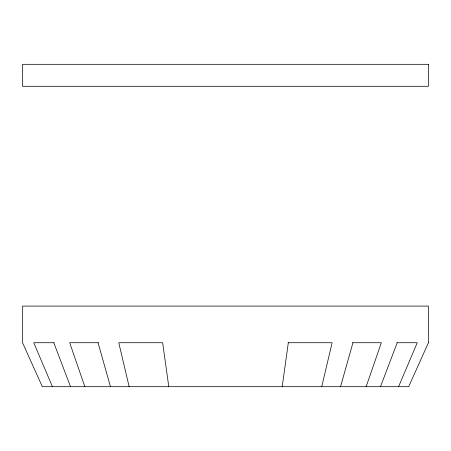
<?xml version="1.0" encoding="UTF-8"?>
<svg xmlns="http://www.w3.org/2000/svg" width="451" height="451" viewBox="0 0 451 451"><rect width="100%" height="100%" fill="white"/><g stroke="black" fill="none" stroke-linecap="round" stroke-linejoin="round"><path stroke-width="0.68" d="M282.196 386.687L288.324 342.726M321.732 386.687L332.122 342.726L288.031 342.726M340.528 386.687L352.953 342.726M366.144 386.687L381.337 342.726L352.49 342.726M380.481 386.687L397.218 342.726M398.571 386.687L417.26 342.726L396.869 342.726M54.103 342.726L33.74 342.726L52.429 386.687M98.515 342.726L69.663 342.726L84.856 386.687M53.782 342.726L70.519 386.687M98.047 342.726L110.472 386.687M129.161 386.687L118.76 342.726L162.659 342.726L168.781 386.687M428.45 342.726L408.668 386.687L42.332 386.687L22.55 342.726L22.55 306.094L428.45 306.094L428.45 342.726M428.45 64.313L22.55 64.313L22.55 86.293L428.45 86.293L428.45 64.313"/></g></svg>
